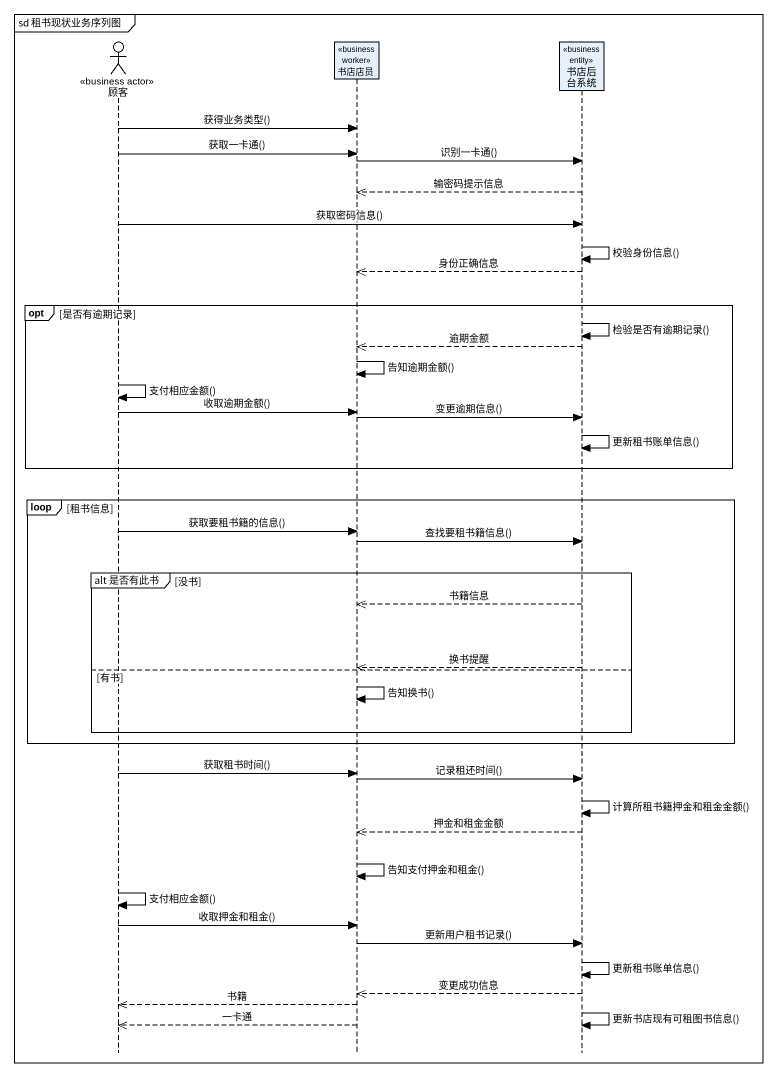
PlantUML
@startuml
mainframe sd 租书现状业务序列图
hide footbox
actor 顾客 <<business actor>>
participant 书店店员 <<business worker>>
participant 书店后台系统 <<business entity>>

顾客 -> 书店店员 : 获得业务类型()
顾客 -> 书店店员 : 获取一卡通()
书店店员 -> 书店后台系统 : 识别一卡通()
书店后台系统 -->> 书店店员 : 输密码提示信息
顾客 -> 书店后台系统 : 获取密码信息()
书店后台系统 -> 书店后台系统 : 校验身份信息()
书店后台系统 -->> 书店店员 : 身份正确信息
opt 是否有逾期记录
  书店后台系统 -> 书店后台系统 : 检验是否有逾期记录()
  书店后台系统 -->> 书店店员 : 逾期金额
  书店店员 -> 书店店员 : 告知逾期金额()
  顾客 -> 顾客 : 支付相应金额()
  顾客 -> 书店店员 : 收取逾期金额()
  书店店员 -> 书店后台系统 : 变更逾期信息()
  书店后台系统 -> 书店后台系统 : 更新租书账单信息()
end
loop 租书信息
  顾客 -> 书店店员 : 获取要租书籍的信息()
  书店店员 -> 书店后台系统 : 查找要租书籍信息()
  group alt 是否有此书 [没书]
    书店后台系统 -->> 书店店员 : 书籍信息
    书店后台系统 -->> 书店店员 : 换书提醒
  else 有书
    书店店员 -> 书店店员 : 告知换书()
  end
end
顾客 -> 书店店员 : 获取租书时间()
书店店员 -> 书店后台系统 : 记录租还时间()
书店后台系统 -> 书店后台系统 : 计算所租书籍押金和租金金额()
书店后台系统 -->> 书店店员 : 押金和租金金额
书店店员 -> 书店店员 : 告知支付押金和租金()
顾客 -> 顾客 : 支付相应金额()
顾客 -> 书店店员 : 收取押金和租金()
书店店员 -> 书店后台系统 : 更新用户租书记录()
书店后台系统 -> 书店后台系统 : 更新租书账单信息()
书店后台系统 -->> 书店店员 : 变更成功信息
书店店员 -->> 顾客 : 书籍
书店后台系统 -> 书店后台系统 : 更新书店现有可租图书信息()
书店店员 -->> 顾客 : 一卡通
@enduml
